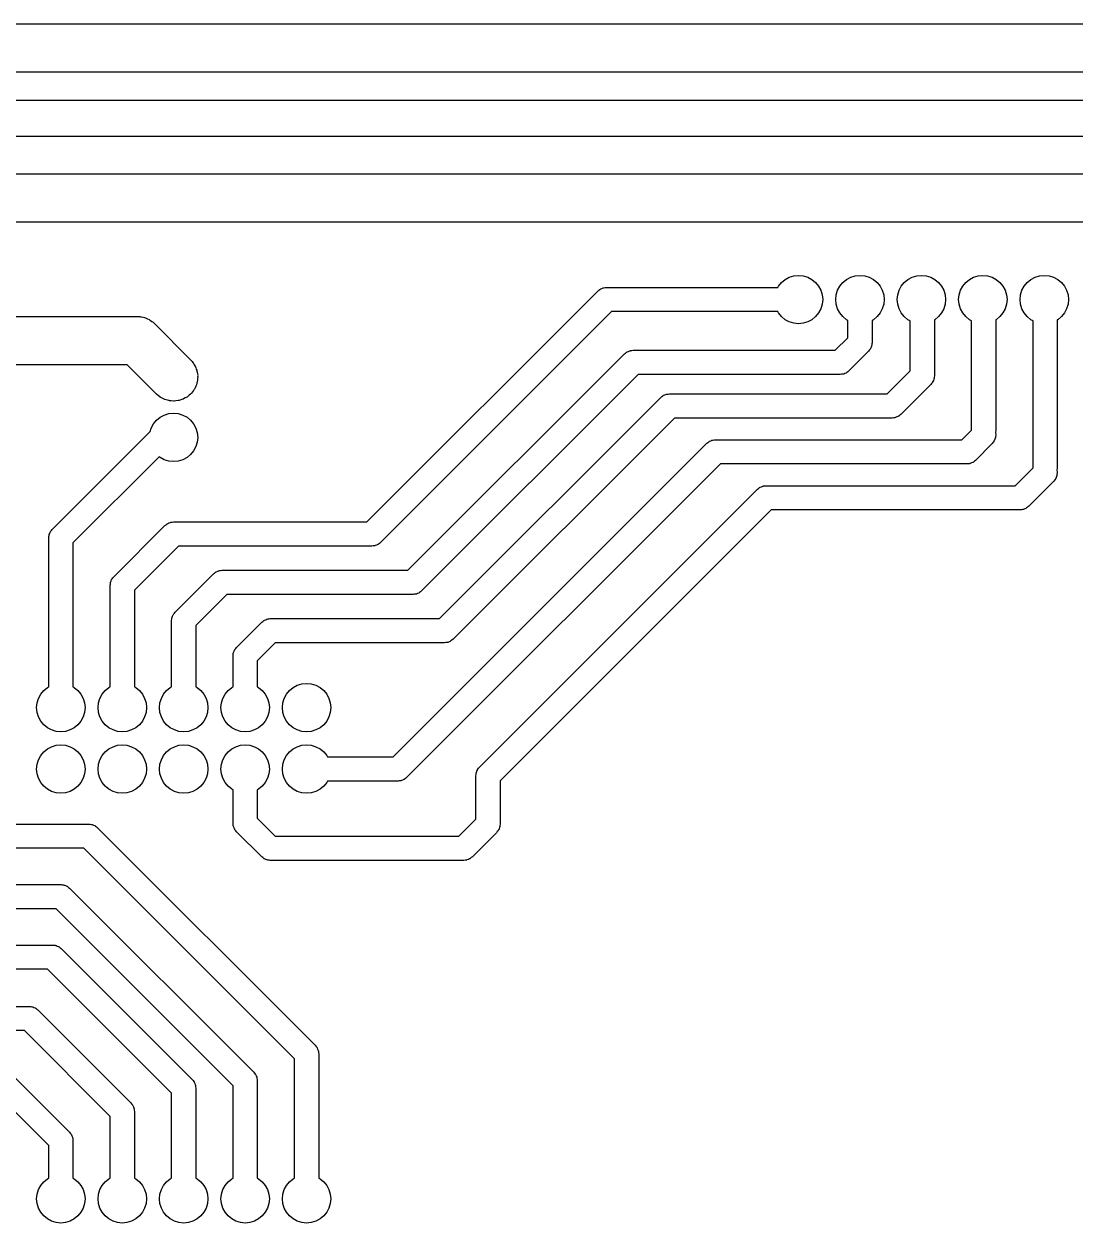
# Model space of a CAD drawing. Extents: x 62 to 248, y -138 to -62.
# Drawn here: x 114.82 to 158.27, y -111.5 to -61.9 of the extents above; entities that cross this region are included whole.
import ezdxf

# ---------------------------------------------------------------- set-up
doc = ezdxf.new("R2010")
doc.units = 0
doc.layers.add('BLACK', color=7, linetype='CONTINUOUS')

msp = doc.modelspace()

# ---------------------------------------------------------------- linework, layer by layer
at = {"layer": 'BLACK', "linetype": 'CONTINUOUS'}
for p, q in [((92.1, -61.9), (196.4, -61.9)), ((195.986, -63.9), (92.1, -63.9)), ((88.3, -65.05), (192, -65.05)), ((191.689, -66.55), (88.6107, -66.55)), ((90.4, -68.1), (182.98, -68.1)), ((182.566, -70.1), (90.8142, -70.1)), ((146.284, -72.4685), (146.457, -72.3761)), ((146.457, -72.3761), (146.645, -72.3192)), ((146.645, -72.3192), (146.84, -72.3)), ((146.84, -72.3), (147.035, -72.3192)), ((147.035, -72.3192), (147.223, -72.3761)), ((147.223, -72.3761), (147.396, -72.4685)), ((148.824, -72.4685), (148.997, -72.3761)), ((148.997, -72.3761), (149.185, -72.3192)), ((149.185, -72.3192), (149.38, -72.3)), ((149.38, -72.3), (149.575, -72.3192)), ((149.575, -72.3192), (149.763, -72.3761)), ((149.763, -72.3761), (149.936, -72.4685)), ((151.364, -72.4685), (151.537, -72.3761)), ((151.537, -72.3761), (151.725, -72.3192)), ((151.725, -72.3192), (151.92, -72.3)), ((151.92, -72.3), (152.115, -72.3192)), ((152.115, -72.3192), (152.303, -72.3761)), ((152.303, -72.3761), (152.476, -72.4685)), ((153.904, -72.4685), (154.077, -72.3761)), ((154.077, -72.3761), (154.265, -72.3192)), ((154.265, -72.3192), (154.46, -72.3)), ((154.46, -72.3), (154.655, -72.3192)), ((154.655, -72.3192), (154.843, -72.3761)), ((154.843, -72.3761), (155.016, -72.4685)), ((156.444, -72.4685), (156.617, -72.3761)), ((156.617, -72.3761), (156.805, -72.3192)), ((156.805, -72.3192), (157, -72.3)), ((157, -72.3), (157.195, -72.3192)), ((157.195, -72.3192), (157.383, -72.3761)), ((157.383, -72.3761), (157.556, -72.4685)), ((138.589, -72.9144), (138.63, -72.8794)), ((138.63, -72.8794), (138.646, -72.8719)), ((138.646, -72.8719), (138.66, -72.8612)), ((138.66, -72.8612), (138.71, -72.8425)), ((138.71, -72.8425), (138.759, -72.8203)), ((138.759, -72.8203), (138.777, -72.8177)), ((138.777, -72.8177), (138.794, -72.8114)), ((138.794, -72.8114), (138.847, -72.8076)), ((138.847, -72.8076), (138.9, -72.8)), ((138.9, -72.8), (145.979, -72.8)), ((145.979, -72.8), (146.009, -72.7444)), ((146.009, -72.7444), (146.133, -72.5929)), ((146.133, -72.5929), (146.284, -72.4685)), ((147.396, -72.4685), (147.547, -72.5929)), ((147.547, -72.5929), (147.671, -72.7444)), ((147.671, -72.7444), (147.764, -72.9173)), ((148.456, -72.9173), (148.549, -72.7444)), ((148.549, -72.7444), (148.673, -72.5929)), ((148.673, -72.5929), (148.824, -72.4685)), ((149.936, -72.4685), (150.087, -72.5929)), ((150.087, -72.5929), (150.211, -72.7444)), ((150.211, -72.7444), (150.304, -72.9173)), ((150.996, -72.9173), (151.089, -72.7444)), ((151.089, -72.7444), (151.213, -72.5929)), ((151.213, -72.5929), (151.364, -72.4685)), ((152.476, -72.4685), (152.627, -72.5929)), ((152.627, -72.5929), (152.751, -72.7444)), ((152.751, -72.7444), (152.844, -72.9173)), ((153.536, -72.9173), (153.629, -72.7444)), ((153.629, -72.7444), (153.753, -72.5929)), ((153.753, -72.5929), (153.904, -72.4685)), ((155.016, -72.4685), (155.167, -72.5929)), ((155.167, -72.5929), (155.291, -72.7444)), ((155.291, -72.7444), (155.384, -72.9173)), ((156.076, -72.9173), (156.169, -72.7444)), ((156.169, -72.7444), (156.293, -72.5929)), ((156.293, -72.5929), (156.444, -72.4685)), ((157.556, -72.4685), (157.707, -72.5929)), ((157.707, -72.5929), (157.831, -72.7444)), ((157.831, -72.7444), (157.924, -72.9173)), ((128.993, -82.5), (138.546, -72.9464)), ((138.546, -72.9464), (138.589, -72.9144)), ((147.764, -72.9173), (147.821, -73.1049)), ((147.821, -73.1049), (147.84, -73.3)), ((147.84, -73.3), (147.821, -73.4951)), ((148.38, -73.3), (148.399, -73.1049)), ((148.399, -73.4951), (148.38, -73.3)), ((148.399, -73.1049), (148.456, -72.9173)), ((150.304, -72.9173), (150.361, -73.1049)), ((150.361, -73.1049), (150.38, -73.3)), ((150.38, -73.3), (150.361, -73.4951)), ((150.92, -73.3), (150.939, -73.1049)), ((150.939, -73.4951), (150.92, -73.3)), ((150.939, -73.1049), (150.996, -72.9173)), ((152.844, -72.9173), (152.901, -73.1049)), ((152.901, -73.1049), (152.92, -73.3)), ((152.92, -73.3), (152.901, -73.4951)), ((153.46, -73.3), (153.479, -73.1049)), ((153.479, -73.4951), (153.46, -73.3)), ((153.479, -73.1049), (153.536, -72.9173)), ((155.384, -72.9173), (155.441, -73.1049)), ((155.441, -73.1049), (155.46, -73.3)), ((155.46, -73.3), (155.441, -73.4951)), ((156, -73.3), (156.019, -73.1049)), ((156.019, -73.4951), (156, -73.3)), ((156.019, -73.1049), (156.076, -72.9173)), ((157.924, -72.9173), (157.981, -73.1049)), ((157.981, -73.1049), (158, -73.3)), ((158, -73.3), (157.981, -73.4951)), ((139.107, -73.8), (129.554, -83.3536)), ((145.979, -73.8), (139.107, -73.8)), ((146.009, -73.8556), (145.979, -73.8)), ((146.133, -74.0071), (146.009, -73.8556)), ((147.671, -73.8556), (147.547, -74.0071)), ((147.764, -73.6827), (147.671, -73.8556)), ((147.821, -73.4951), (147.764, -73.6827)), ((148.456, -73.6827), (148.399, -73.4951)), ((148.549, -73.8556), (148.456, -73.6827)), ((148.673, -74.0071), (148.549, -73.8556)), ((150.211, -73.8556), (150.087, -74.0071)), ((150.304, -73.6827), (150.211, -73.8556)), ((150.361, -73.4951), (150.304, -73.6827)), ((150.996, -73.6827), (150.939, -73.4951)), ((151.089, -73.8556), (150.996, -73.6827)), ((151.213, -74.0071), (151.089, -73.8556)), ((152.751, -73.8556), (152.627, -74.0071)), ((152.844, -73.6827), (152.751, -73.8556)), ((152.901, -73.4951), (152.844, -73.6827)), ((153.536, -73.6827), (153.479, -73.4951)), ((153.629, -73.8556), (153.536, -73.6827)), ((153.753, -74.0071), (153.629, -73.8556)), ((155.291, -73.8556), (155.167, -74.0071)), ((155.384, -73.6827), (155.291, -73.8556)), ((155.441, -73.4951), (155.384, -73.6827)), ((156.076, -73.6827), (156.019, -73.4951)), ((156.169, -73.8556), (156.076, -73.6827)), ((156.293, -74.0071), (156.169, -73.8556)), ((157.831, -73.8556), (157.707, -74.0071)), ((157.924, -73.6827), (157.831, -73.8556)), ((157.981, -73.4951), (157.924, -73.6827)), ((104.5, -74), (119.5, -74)), ((119.5, -74), (119.601, -74.0051)), ((119.601, -74.0051), (119.638, -74.0128)), ((119.638, -74.0128), (119.676, -74.0157)), ((119.676, -74.0157), (119.737, -74.0331)), ((119.737, -74.0331), (119.799, -74.0459)), ((119.799, -74.0459), (119.834, -74.0609)), ((119.834, -74.0609), (119.871, -74.0713)), ((119.871, -74.0713), (119.927, -74.1007)), ((119.927, -74.1007), (119.985, -74.1257)), ((119.985, -74.1257), (120.017, -74.1474)), ((120.017, -74.1474), (120.05, -74.165)), ((120.05, -74.165), (120.099, -74.2051)), ((120.099, -74.2051), (120.151, -74.2412)), ((120.151, -74.2412), (120.178, -74.2688)), ((120.178, -74.2688), (120.207, -74.2929)), ((120.207, -74.2929), (121.707, -75.7929)), ((146.284, -74.1315), (146.133, -74.0071)), ((146.457, -74.2239), (146.284, -74.1315)), ((146.645, -74.2808), (146.457, -74.2239)), ((146.84, -74.3), (146.645, -74.2808)), ((147.035, -74.2808), (146.84, -74.3)), ((147.223, -74.2239), (147.035, -74.2808)), ((147.396, -74.1315), (147.223, -74.2239)), ((147.547, -74.0071), (147.396, -74.1315)), ((148.824, -74.1315), (148.673, -74.0071)), ((148.88, -74.1612), (148.824, -74.1315)), ((148.88, -74.8779), (148.88, -74.1612)), ((149.936, -74.1315), (149.88, -74.1612)), ((149.88, -74.1612), (149.88, -75.085)), ((150.087, -74.0071), (149.936, -74.1315)), ((151.364, -74.1315), (151.213, -74.0071)), ((151.455, -74.1799), (151.364, -74.1315)), ((151.455, -76.2479), (151.455, -74.1799)), ((152.476, -74.1315), (152.455, -74.1425)), ((152.455, -74.1425), (152.455, -76.455)), ((152.627, -74.0071), (152.476, -74.1315)), ((153.904, -74.1315), (153.753, -74.0071)), ((153.995, -74.1799), (153.904, -74.1315)), ((153.995, -78.6979), (153.995, -74.1799)), ((155.016, -74.1315), (154.995, -74.1425)), ((154.995, -74.1425), (154.995, -78.705)), ((155.167, -74.0071), (155.016, -74.1315)), ((156.444, -74.1315), (156.293, -74.0071)), ((156.535, -74.1799), (156.444, -74.1315)), ((156.535, -80.2579), (156.535, -74.1799)), ((157.556, -74.1315), (157.535, -74.1425)), ((157.535, -74.1425), (157.535, -80.265)), ((157.707, -74.0071), (157.556, -74.1315)), ((148.358, -75.4), (148.88, -74.8779)), ((149.801, -75.3553), (149.766, -75.3957)), ((149.808, -75.339), (149.801, -75.3553)), ((149.819, -75.3246), (149.808, -75.339)), ((149.838, -75.2745), (149.819, -75.3246)), ((149.86, -75.2259), (149.838, -75.2745)), ((149.862, -75.2081), (149.86, -75.2259)), ((149.869, -75.1913), (149.862, -75.2081)), ((149.872, -75.1379), (149.869, -75.1913)), ((149.88, -75.085), (149.872, -75.1379)), ((121.707, -75.7929), (121.775, -75.8681)), ((121.775, -75.8681), (121.8, -75.9066)), ((130.693, -84.5), (139.646, -75.5464)), ((139.646, -75.5464), (139.689, -75.5144)), ((139.689, -75.5144), (139.73, -75.4794)), ((139.73, -75.4794), (139.746, -75.4719)), ((139.746, -75.4719), (139.76, -75.4612)), ((139.76, -75.4612), (139.81, -75.4425)), ((139.81, -75.4425), (139.859, -75.4203)), ((139.859, -75.4203), (139.877, -75.4177)), ((139.877, -75.4177), (139.894, -75.4114)), ((139.894, -75.4114), (139.947, -75.4076)), ((139.947, -75.4076), (140, -75.4)), ((140, -75.4), (148.358, -75.4)), ((149.734, -75.4386), (148.919, -76.2536)), ((149.766, -75.3957), (149.734, -75.4386)), ((119.086, -76), (105.25, -76)), ((120.293, -77.2071), (119.086, -76)), ((121.8, -75.9066), (121.831, -75.9444)), ((121.831, -75.9444), (121.858, -75.9936)), ((121.858, -75.9936), (121.886, -76.037)), ((121.886, -76.037), (121.902, -76.077)), ((121.902, -76.077), (121.924, -76.1173)), ((121.924, -76.1173), (121.941, -76.1739)), ((121.941, -76.1739), (121.961, -76.2249)), ((121.961, -76.2249), (121.968, -76.2644)), ((121.968, -76.2644), (121.981, -76.3049)), ((121.981, -76.3049), (121.987, -76.3672)), ((121.987, -76.3672), (121.997, -76.4241)), ((148.688, -76.3823), (148.671, -76.3886)), ((148.706, -76.3797), (148.688, -76.3823)), ((148.755, -76.3575), (148.706, -76.3797)), ((148.805, -76.3388), (148.755, -76.3575)), ((148.819, -76.3281), (148.805, -76.3388)), ((148.835, -76.3206), (148.819, -76.3281)), ((148.876, -76.2856), (148.835, -76.3206)), ((148.919, -76.2536), (148.876, -76.2856)), ((150.503, -77.2), (151.455, -76.2479)), ((121.933, -76.8516), (121.924, -76.8827)), ((121.946, -76.8234), (121.933, -76.8516)), ((121.961, -76.7618), (121.946, -76.8234)), ((121.981, -76.6951), (121.961, -76.7618)), ((121.984, -76.6595), (121.981, -76.6951)), ((121.992, -76.6263), (121.984, -76.6595)), ((121.994, -76.5658), (121.992, -76.6263)), ((122, -76.5), (121.994, -76.5658)), ((121.997, -76.4241), (121.996, -76.4611)), ((121.996, -76.4611), (122, -76.5)), ((140.207, -76.4), (131.254, -85.3536)), ((148.565, -76.4), (140.207, -76.4)), ((148.618, -76.3924), (148.565, -76.4)), ((148.671, -76.3886), (148.618, -76.3924)), ((152.309, -76.8086), (151.064, -78.0536)), ((152.341, -76.7657), (152.309, -76.8086)), ((152.376, -76.7253), (152.341, -76.7657)), ((152.383, -76.709), (152.376, -76.7253)), ((152.394, -76.6946), (152.383, -76.709)), ((152.413, -76.6445), (152.394, -76.6946)), ((152.435, -76.5959), (152.413, -76.6445)), ((152.437, -76.5781), (152.435, -76.5959)), ((152.444, -76.5613), (152.437, -76.5781)), ((152.447, -76.5079), (152.444, -76.5613)), ((152.455, -76.455), (152.447, -76.5079)), ((120.444, -77.3315), (120.293, -77.2071)), ((120.447, -77.333), (120.444, -77.3315)), ((120.45, -77.335), (120.447, -77.333)), ((120.506, -77.3643), (120.45, -77.335)), ((120.617, -77.4239), (120.506, -77.3643)), ((121.48, -77.3716), (121.418, -77.4087)), ((121.556, -77.3315), (121.48, -77.3716)), ((121.573, -77.3171), (121.556, -77.3315)), ((121.592, -77.306), (121.573, -77.3171)), ((121.644, -77.2585), (121.592, -77.306)), ((121.707, -77.2071), (121.644, -77.2585)), ((121.724, -77.1871), (121.707, -77.2071)), ((121.742, -77.1704), (121.724, -77.1871)), ((121.783, -77.1152), (121.742, -77.1704)), ((121.831, -77.0556), (121.783, -77.1152)), ((121.845, -77.0298), (121.831, -77.0556)), ((121.862, -77.0073), (121.845, -77.0298)), ((121.889, -76.9473), (121.862, -77.0073)), ((121.924, -76.8827), (121.889, -76.9473)), ((131.993, -86.5), (141.146, -77.3464)), ((141.146, -77.3464), (141.189, -77.3144)), ((141.189, -77.3144), (141.23, -77.2794)), ((141.23, -77.2794), (141.246, -77.2719)), ((141.246, -77.2719), (141.26, -77.2612)), ((141.26, -77.2612), (141.31, -77.2425)), ((141.31, -77.2425), (141.359, -77.2203)), ((141.359, -77.2203), (141.377, -77.2177)), ((141.377, -77.2177), (141.394, -77.2114)), ((141.394, -77.2114), (141.447, -77.2076)), ((141.447, -77.2076), (141.5, -77.2)), ((141.5, -77.2), (150.503, -77.2)), ((120.624, -77.4258), (120.617, -77.4239)), ((120.629, -77.4287), (120.624, -77.4258)), ((120.7, -77.4488), (120.629, -77.4287)), ((120.805, -77.4808), (120.7, -77.4488)), ((120.815, -77.4817), (120.805, -77.4808)), ((120.824, -77.4843), (120.815, -77.4817)), ((120.899, -77.4901), (120.824, -77.4843)), ((121, -77.5), (120.899, -77.4901)), ((121.013, -77.4987), (121, -77.5)), ((121.025, -77.4997), (121.013, -77.4987)), ((121.101, -77.4901), (121.025, -77.4997)), ((121.195, -77.4808), (121.101, -77.4901)), ((121.211, -77.4761), (121.195, -77.4808)), ((121.226, -77.4741), (121.211, -77.4761)), ((121.297, -77.4499), (121.226, -77.4741)), ((121.383, -77.4239), (121.297, -77.4499)), ((121.4, -77.4147), (121.383, -77.4239)), ((121.418, -77.4087), (121.4, -77.4147)), ((120.169, -78.4444), (120.293, -78.2929)), ((120.293, -78.2929), (120.444, -78.1685)), ((120.444, -78.1685), (120.617, -78.0761)), ((120.617, -78.0761), (120.805, -78.0192)), ((120.805, -78.0192), (121, -78)), ((121, -78), (121.195, -78.0192)), ((121.195, -78.0192), (121.383, -78.0761)), ((121.383, -78.0761), (121.556, -78.1685)), ((121.556, -78.1685), (121.707, -78.2929)), ((121.707, -78.2929), (121.831, -78.4444)), ((141.707, -78.2), (132.554, -87.3536)), ((150.71, -78.2), (141.707, -78.2)), ((150.763, -78.1924), (150.71, -78.2)), ((150.816, -78.1886), (150.763, -78.1924)), ((150.833, -78.1823), (150.816, -78.1886)), ((150.851, -78.1797), (150.833, -78.1823)), ((150.9, -78.1575), (150.851, -78.1797)), ((150.95, -78.1388), (150.9, -78.1575)), ((150.964, -78.1281), (150.95, -78.1388)), ((150.98, -78.1206), (150.964, -78.1281)), ((151.021, -78.0856), (150.98, -78.1206)), ((151.064, -78.0536), (151.021, -78.0856)), ((115.986, -82.8064), (120.033, -78.7601)), ((120.033, -78.7601), (120.076, -78.6173)), ((120.076, -78.6173), (120.169, -78.4444)), ((121.831, -78.4444), (121.924, -78.6173)), ((121.924, -78.6173), (121.981, -78.8049)), ((121.981, -78.8049), (122, -79)), ((153.593, -79.1), (153.995, -78.6979)), ((154.995, -78.705), (154.98, -78.8075)), ((154.98, -78.8075), (154.994, -78.8693)), ((121.981, -79.1951), (121.924, -79.3827)), ((122, -79), (121.981, -79.1951)), ((130.073, -92.22), (143.046, -79.2464)), ((143.046, -79.2464), (143.089, -79.2144)), ((143.089, -79.2144), (143.13, -79.1794)), ((143.13, -79.1794), (143.146, -79.1719)), ((143.146, -79.1719), (143.16, -79.1612)), ((143.16, -79.1612), (143.21, -79.1425)), ((143.21, -79.1425), (143.259, -79.1203)), ((143.259, -79.1203), (143.277, -79.1177)), ((143.277, -79.1177), (143.294, -79.1114)), ((143.294, -79.1114), (143.347, -79.1076)), ((143.347, -79.1076), (143.4, -79.1)), ((143.4, -79.1), (153.593, -79.1)), ((154.849, -79.2586), (154.154, -79.9536)), ((154.934, -79.1446), (154.849, -79.2586)), ((154.984, -79.0113), (154.934, -79.1446)), ((154.994, -78.8693), (154.984, -79.0113)), ((120.407, -79.8005), (116.84, -83.3671)), ((120.444, -79.8315), (120.407, -79.8005)), ((120.617, -79.9239), (120.444, -79.8315)), ((121.556, -79.8315), (121.383, -79.9239)), ((121.707, -79.7071), (121.556, -79.8315)), ((121.831, -79.5556), (121.707, -79.7071)), ((121.924, -79.3827), (121.831, -79.5556)), ((120.805, -79.9808), (120.617, -79.9239)), ((121, -80), (120.805, -79.9808)), ((121.195, -79.9808), (121, -80)), ((121.383, -79.9239), (121.195, -79.9808)), ((143.607, -80.1), (130.634, -93.0736)), ((153.8, -80.1), (143.607, -80.1)), ((153.853, -80.0924), (153.8, -80.1)), ((153.906, -80.0886), (153.853, -80.0924)), ((153.923, -80.0823), (153.906, -80.0886)), ((153.941, -80.0797), (153.923, -80.0823)), ((153.99, -80.0575), (153.941, -80.0797)), ((154.04, -80.0388), (153.99, -80.0575)), ((154.054, -80.0281), (154.04, -80.0388)), ((154.07, -80.0206), (154.054, -80.0281)), ((154.111, -79.9856), (154.07, -80.0206)), ((154.154, -79.9536), (154.111, -79.9856)), ((155.793, -81), (156.535, -80.2579)), ((157.535, -80.265), (157.52, -80.3675)), ((157.389, -80.8186), (156.354, -81.8536)), ((157.474, -80.7046), (157.389, -80.8186)), ((157.524, -80.5713), (157.474, -80.7046)), ((157.52, -80.3675), (157.534, -80.4293)), ((157.534, -80.4293), (157.524, -80.5713)), ((133.646, -92.6464), (145.146, -81.1464)), ((145.146, -81.1464), (145.189, -81.1144)), ((145.189, -81.1144), (145.23, -81.0794)), ((145.23, -81.0794), (145.246, -81.0719)), ((145.246, -81.0719), (145.26, -81.0612)), ((145.26, -81.0612), (145.31, -81.0425)), ((145.31, -81.0425), (145.359, -81.0203)), ((145.359, -81.0203), (145.377, -81.0177)), ((145.377, -81.0177), (145.394, -81.0114)), ((145.394, -81.0114), (145.447, -81.0076)), ((145.447, -81.0076), (145.5, -81)), ((145.5, -81), (155.793, -81)), ((145.707, -82), (134.5, -93.2071)), ((156, -82), (145.707, -82)), ((156.053, -81.9924), (156, -82)), ((156.106, -81.9886), (156.053, -81.9924)), ((156.123, -81.9823), (156.106, -81.9886)), ((156.141, -81.9797), (156.123, -81.9823)), ((156.19, -81.9575), (156.141, -81.9797)), ((156.24, -81.9388), (156.19, -81.9575)), ((156.254, -81.9281), (156.24, -81.9388)), ((156.27, -81.9206), (156.254, -81.9281)), ((156.311, -81.8856), (156.27, -81.9206)), ((156.354, -81.8536), (156.311, -81.8856)), ((115.954, -82.8493), (115.986, -82.8064)), ((118.526, -84.7664), (120.646, -82.6464)), ((120.646, -82.6464), (120.689, -82.6144)), ((120.689, -82.6144), (120.73, -82.5794)), ((120.73, -82.5794), (120.746, -82.5719)), ((120.746, -82.5719), (120.76, -82.5612)), ((120.76, -82.5612), (120.81, -82.5425)), ((120.81, -82.5425), (120.859, -82.5203)), ((120.859, -82.5203), (120.877, -82.5177)), ((120.877, -82.5177), (120.894, -82.5114)), ((120.894, -82.5114), (120.947, -82.5076)), ((120.947, -82.5076), (121, -82.5)), ((121, -82.5), (128.993, -82.5)), ((115.84, -83.16), (115.848, -83.1071)), ((115.84, -89.3188), (115.84, -83.16)), ((115.848, -83.1071), (115.851, -83.0537)), ((115.851, -83.0537), (115.858, -83.0369)), ((115.858, -83.0369), (115.86, -83.0191)), ((115.86, -83.0191), (115.882, -82.9705)), ((115.882, -82.9705), (115.901, -82.9204)), ((115.901, -82.9204), (115.912, -82.906)), ((115.912, -82.906), (115.919, -82.8897)), ((115.919, -82.8897), (115.954, -82.8493)), ((116.84, -83.3671), (116.84, -89.3188)), ((121.207, -83.5), (119.38, -85.3271)), ((129.2, -83.5), (121.207, -83.5)), ((129.253, -83.4924), (129.2, -83.5)), ((129.306, -83.4886), (129.253, -83.4924)), ((129.323, -83.4823), (129.306, -83.4886)), ((129.341, -83.4797), (129.323, -83.4823)), ((129.39, -83.4575), (129.341, -83.4797)), ((129.44, -83.4388), (129.39, -83.4575)), ((129.454, -83.4281), (129.44, -83.4388)), ((129.47, -83.4206), (129.454, -83.4281)), ((129.511, -83.3856), (129.47, -83.4206)), ((129.554, -83.3536), (129.511, -83.3856)), ((118.459, -84.8497), (118.494, -84.8093)), ((118.494, -84.8093), (118.526, -84.7664)), ((121.066, -86.2264), (122.646, -84.6464)), ((122.646, -84.6464), (122.689, -84.6144)), ((122.689, -84.6144), (122.73, -84.5794)), ((122.73, -84.5794), (122.746, -84.5719)), ((122.746, -84.5719), (122.76, -84.5612)), ((122.76, -84.5612), (122.81, -84.5425)), ((122.81, -84.5425), (122.859, -84.5203)), ((122.859, -84.5203), (122.877, -84.5177)), ((122.877, -84.5177), (122.894, -84.5114)), ((122.894, -84.5114), (122.947, -84.5076)), ((122.947, -84.5076), (123, -84.5)), ((123, -84.5), (130.693, -84.5)), ((118.38, -85.12), (118.388, -85.0671)), ((118.38, -89.3188), (118.38, -85.12)), ((118.388, -85.0671), (118.391, -85.0137)), ((118.391, -85.0137), (118.398, -84.9969)), ((118.398, -84.9969), (118.4, -84.9791)), ((118.4, -84.9791), (118.422, -84.9305)), ((118.422, -84.9305), (118.441, -84.8804)), ((118.441, -84.8804), (118.452, -84.866)), ((118.452, -84.866), (118.459, -84.8497)), ((119.38, -85.3271), (119.38, -89.3188)), ((123.207, -85.5), (121.92, -86.7871)), ((130.9, -85.5), (123.207, -85.5)), ((130.953, -85.4924), (130.9, -85.5)), ((131.006, -85.4886), (130.953, -85.4924)), ((131.023, -85.4823), (131.006, -85.4886)), ((131.041, -85.4797), (131.023, -85.4823)), ((131.09, -85.4575), (131.041, -85.4797)), ((131.14, -85.4388), (131.09, -85.4575)), ((131.154, -85.4281), (131.14, -85.4388)), ((131.17, -85.4206), (131.154, -85.4281)), ((131.211, -85.3856), (131.17, -85.4206)), ((131.254, -85.3536), (131.211, -85.3856)), ((120.999, -86.3097), (121.034, -86.2693)), ((121.034, -86.2693), (121.066, -86.2264)), ((120.92, -86.58), (120.928, -86.5271)), ((120.92, -89.3188), (120.92, -86.58)), ((120.928, -86.5271), (120.931, -86.4737)), ((120.931, -86.4737), (120.938, -86.4569)), ((120.938, -86.4569), (120.94, -86.4391)), ((120.94, -86.4391), (120.962, -86.3905)), ((120.962, -86.3905), (120.981, -86.3404)), ((120.981, -86.3404), (120.992, -86.326)), ((120.992, -86.326), (120.999, -86.3097)), ((121.92, -86.7871), (121.92, -89.3188)), ((123.606, -87.6864), (124.646, -86.6464)), ((124.646, -86.6464), (124.689, -86.6144)), ((124.689, -86.6144), (124.73, -86.5794)), ((124.73, -86.5794), (124.746, -86.5719)), ((124.746, -86.5719), (124.76, -86.5612)), ((124.76, -86.5612), (124.81, -86.5425)), ((124.81, -86.5425), (124.859, -86.5203)), ((124.859, -86.5203), (124.877, -86.5177)), ((124.877, -86.5177), (124.894, -86.5114)), ((124.894, -86.5114), (124.947, -86.5076)), ((124.947, -86.5076), (125, -86.5)), ((125, -86.5), (131.993, -86.5)), ((123.521, -87.8004), (123.532, -87.786)), ((123.532, -87.786), (123.539, -87.7697)), ((123.539, -87.7697), (123.574, -87.7293)), ((123.574, -87.7293), (123.606, -87.6864)), ((125.207, -87.5), (124.46, -88.2471)), ((132.2, -87.5), (125.207, -87.5)), ((132.253, -87.4924), (132.2, -87.5)), ((132.306, -87.4886), (132.253, -87.4924)), ((132.323, -87.4823), (132.306, -87.4886)), ((132.341, -87.4797), (132.323, -87.4823)), ((132.39, -87.4575), (132.341, -87.4797)), ((132.44, -87.4388), (132.39, -87.4575)), ((132.454, -87.4281), (132.44, -87.4388)), ((132.47, -87.4206), (132.454, -87.4281)), ((132.511, -87.3856), (132.47, -87.4206)), ((132.554, -87.3536), (132.511, -87.3856)), ((123.46, -88.04), (123.468, -87.9871)), ((123.46, -89.3188), (123.46, -88.04)), ((123.468, -87.9871), (123.471, -87.9337)), ((123.471, -87.9337), (123.478, -87.9169)), ((123.478, -87.9169), (123.48, -87.8991)), ((123.48, -87.8991), (123.502, -87.8505)), ((123.502, -87.8505), (123.521, -87.8004)), ((124.46, -88.2471), (124.46, -89.3188)), ((125.944, -89.3485), (126.117, -89.2561)), ((126.117, -89.2561), (126.305, -89.1992)), ((126.305, -89.1992), (126.5, -89.18)), ((126.5, -89.18), (126.695, -89.1992)), ((126.695, -89.1992), (126.883, -89.2561)), ((126.883, -89.2561), (127.056, -89.3485)), ((115.416, -89.7973), (115.509, -89.6244)), ((115.509, -89.6244), (115.633, -89.4729)), ((115.633, -89.4729), (115.784, -89.3485)), ((115.784, -89.3485), (115.84, -89.3188)), ((116.84, -89.3188), (116.896, -89.3485)), ((116.896, -89.3485), (117.047, -89.4729)), ((117.047, -89.4729), (117.171, -89.6244)), ((117.171, -89.6244), (117.264, -89.7973)), ((117.956, -89.7973), (118.049, -89.6244)), ((118.049, -89.6244), (118.173, -89.4729)), ((118.173, -89.4729), (118.324, -89.3485)), ((118.324, -89.3485), (118.38, -89.3188)), ((119.38, -89.3188), (119.436, -89.3485)), ((119.436, -89.3485), (119.587, -89.4729)), ((119.587, -89.4729), (119.711, -89.6244)), ((119.711, -89.6244), (119.804, -89.7973)), ((120.496, -89.7973), (120.589, -89.6244)), ((120.589, -89.6244), (120.713, -89.4729)), ((120.713, -89.4729), (120.864, -89.3485)), ((120.864, -89.3485), (120.92, -89.3188)), ((121.92, -89.3188), (121.976, -89.3485)), ((121.976, -89.3485), (122.127, -89.4729)), ((122.127, -89.4729), (122.251, -89.6244)), ((122.251, -89.6244), (122.344, -89.7973)), ((123.036, -89.7973), (123.129, -89.6244)), ((123.129, -89.6244), (123.253, -89.4729)), ((123.253, -89.4729), (123.404, -89.3485)), ((123.404, -89.3485), (123.46, -89.3188)), ((124.46, -89.3188), (124.516, -89.3485)), ((124.516, -89.3485), (124.667, -89.4729)), ((124.667, -89.4729), (124.791, -89.6244)), ((124.791, -89.6244), (124.884, -89.7973)), ((125.576, -89.7973), (125.669, -89.6244)), ((125.669, -89.6244), (125.793, -89.4729)), ((125.793, -89.4729), (125.944, -89.3485)), ((127.056, -89.3485), (127.207, -89.4729)), ((127.207, -89.4729), (127.331, -89.6244)), ((127.331, -89.6244), (127.424, -89.7973)), ((115.34, -90.18), (115.359, -89.9849)), ((115.359, -90.3751), (115.34, -90.18)), ((115.359, -89.9849), (115.416, -89.7973)), ((117.264, -89.7973), (117.321, -89.9849)), ((117.321, -89.9849), (117.34, -90.18)), ((117.34, -90.18), (117.321, -90.3751)), ((117.88, -90.18), (117.899, -89.9849)), ((117.899, -90.3751), (117.88, -90.18)), ((117.899, -89.9849), (117.956, -89.7973)), ((119.804, -89.7973), (119.861, -89.9849)), ((119.861, -89.9849), (119.88, -90.18)), ((119.88, -90.18), (119.861, -90.3751)), ((120.42, -90.18), (120.439, -89.9849)), ((120.439, -90.3751), (120.42, -90.18)), ((120.439, -89.9849), (120.496, -89.7973)), ((122.344, -89.7973), (122.401, -89.9849)), ((122.401, -89.9849), (122.42, -90.18)), ((122.42, -90.18), (122.401, -90.3751)), ((122.96, -90.18), (122.979, -89.9849)), ((122.979, -90.3751), (122.96, -90.18)), ((122.979, -89.9849), (123.036, -89.7973)), ((124.884, -89.7973), (124.941, -89.9849)), ((124.941, -89.9849), (124.96, -90.18)), ((124.96, -90.18), (124.941, -90.3751)), ((125.5, -90.18), (125.519, -89.9849)), ((125.519, -90.3751), (125.5, -90.18)), ((125.519, -89.9849), (125.576, -89.7973)), ((127.424, -89.7973), (127.481, -89.9849)), ((127.481, -89.9849), (127.5, -90.18)), ((127.5, -90.18), (127.481, -90.3751)), ((115.416, -90.5627), (115.359, -90.3751)), ((115.509, -90.7356), (115.416, -90.5627)), ((115.633, -90.8871), (115.509, -90.7356)), ((117.171, -90.7356), (117.047, -90.8871)), ((117.264, -90.5627), (117.171, -90.7356)), ((117.321, -90.3751), (117.264, -90.5627)), ((117.956, -90.5627), (117.899, -90.3751)), ((118.049, -90.7356), (117.956, -90.5627)), ((118.173, -90.8871), (118.049, -90.7356)), ((119.711, -90.7356), (119.587, -90.8871)), ((119.804, -90.5627), (119.711, -90.7356)), ((119.861, -90.3751), (119.804, -90.5627)), ((120.496, -90.5627), (120.439, -90.3751)), ((120.589, -90.7356), (120.496, -90.5627)), ((120.713, -90.8871), (120.589, -90.7356)), ((122.251, -90.7356), (122.127, -90.8871)), ((122.344, -90.5627), (122.251, -90.7356)), ((122.401, -90.3751), (122.344, -90.5627)), ((123.036, -90.5627), (122.979, -90.3751)), ((123.129, -90.7356), (123.036, -90.5627)), ((123.253, -90.8871), (123.129, -90.7356)), ((124.791, -90.7356), (124.667, -90.8871)), ((124.884, -90.5627), (124.791, -90.7356)), ((124.941, -90.3751), (124.884, -90.5627)), ((125.576, -90.5627), (125.519, -90.3751)), ((125.669, -90.7356), (125.576, -90.5627)), ((125.793, -90.8871), (125.669, -90.7356)), ((127.331, -90.7356), (127.207, -90.8871)), ((127.424, -90.5627), (127.331, -90.7356)), ((127.481, -90.3751), (127.424, -90.5627)), ((115.784, -91.0115), (115.633, -90.8871)), ((115.957, -91.1039), (115.784, -91.0115)), ((116.145, -91.1608), (115.957, -91.1039)), ((116.34, -91.18), (116.145, -91.1608)), ((116.535, -91.1608), (116.34, -91.18)), ((116.723, -91.1039), (116.535, -91.1608)), ((116.896, -91.0115), (116.723, -91.1039)), ((117.047, -90.8871), (116.896, -91.0115)), ((118.324, -91.0115), (118.173, -90.8871)), ((118.497, -91.1039), (118.324, -91.0115)), ((118.685, -91.1608), (118.497, -91.1039)), ((118.88, -91.18), (118.685, -91.1608)), ((119.075, -91.1608), (118.88, -91.18)), ((119.263, -91.1039), (119.075, -91.1608)), ((119.436, -91.0115), (119.263, -91.1039)), ((119.587, -90.8871), (119.436, -91.0115)), ((120.864, -91.0115), (120.713, -90.8871)), ((121.037, -91.1039), (120.864, -91.0115)), ((121.225, -91.1608), (121.037, -91.1039)), ((121.42, -91.18), (121.225, -91.1608)), ((121.615, -91.1608), (121.42, -91.18)), ((121.803, -91.1039), (121.615, -91.1608)), ((121.976, -91.0115), (121.803, -91.1039)), ((122.127, -90.8871), (121.976, -91.0115)), ((123.404, -91.0115), (123.253, -90.8871)), ((123.577, -91.1039), (123.404, -91.0115)), ((123.765, -91.1608), (123.577, -91.1039)), ((123.96, -91.18), (123.765, -91.1608)), ((124.155, -91.1608), (123.96, -91.18)), ((124.343, -91.1039), (124.155, -91.1608)), ((124.516, -91.0115), (124.343, -91.1039)), ((124.667, -90.8871), (124.516, -91.0115)), ((125.944, -91.0115), (125.793, -90.8871)), ((126.117, -91.1039), (125.944, -91.0115)), ((126.305, -91.1608), (126.117, -91.1039)), ((126.5, -91.18), (126.305, -91.1608)), ((126.695, -91.1608), (126.5, -91.18)), ((126.883, -91.1039), (126.695, -91.1608)), ((127.056, -91.0115), (126.883, -91.1039)), ((127.207, -90.8871), (127.056, -91.0115)), ((115.957, -91.7961), (116.145, -91.7392)), ((116.145, -91.7392), (116.34, -91.72)), ((116.34, -91.72), (116.535, -91.7392)), ((116.535, -91.7392), (116.723, -91.7961)), ((118.497, -91.7961), (118.685, -91.7392)), ((118.685, -91.7392), (118.88, -91.72)), ((118.88, -91.72), (119.075, -91.7392)), ((119.075, -91.7392), (119.263, -91.7961)), ((121.037, -91.7961), (121.225, -91.7392)), ((121.225, -91.7392), (121.42, -91.72)), ((121.42, -91.72), (121.615, -91.7392)), ((121.615, -91.7392), (121.803, -91.7961)), ((123.577, -91.7961), (123.765, -91.7392)), ((123.765, -91.7392), (123.96, -91.72)), ((123.96, -91.72), (124.155, -91.7392)), ((124.155, -91.7392), (124.343, -91.7961)), ((126.117, -91.7961), (126.305, -91.7392)), ((126.305, -91.7392), (126.5, -91.72)), ((126.5, -91.72), (126.695, -91.7392)), ((126.695, -91.7392), (126.883, -91.7961)), ((115.416, -92.3373), (115.509, -92.1644)), ((115.509, -92.1644), (115.633, -92.0129)), ((115.633, -92.0129), (115.784, -91.8885)), ((115.784, -91.8885), (115.957, -91.7961)), ((116.723, -91.7961), (116.896, -91.8885)), ((116.896, -91.8885), (117.047, -92.0129)), ((117.047, -92.0129), (117.171, -92.1644)), ((117.171, -92.1644), (117.264, -92.3373)), ((117.956, -92.3373), (118.049, -92.1644)), ((118.049, -92.1644), (118.173, -92.0129)), ((118.173, -92.0129), (118.324, -91.8885)), ((118.324, -91.8885), (118.497, -91.7961)), ((119.263, -91.7961), (119.436, -91.8885)), ((119.436, -91.8885), (119.587, -92.0129)), ((119.587, -92.0129), (119.711, -92.1644)), ((119.711, -92.1644), (119.804, -92.3373)), ((120.496, -92.3373), (120.589, -92.1644)), ((120.589, -92.1644), (120.713, -92.0129)), ((120.713, -92.0129), (120.864, -91.8885)), ((120.864, -91.8885), (121.037, -91.7961)), ((121.803, -91.7961), (121.976, -91.8885)), ((121.976, -91.8885), (122.127, -92.0129)), ((122.127, -92.0129), (122.251, -92.1644)), ((122.251, -92.1644), (122.344, -92.3373)), ((123.036, -92.3373), (123.129, -92.1644)), ((123.129, -92.1644), (123.253, -92.0129)), ((123.253, -92.0129), (123.404, -91.8885)), ((123.404, -91.8885), (123.577, -91.7961)), ((124.343, -91.7961), (124.516, -91.8885)), ((124.516, -91.8885), (124.667, -92.0129)), ((124.667, -92.0129), (124.791, -92.1644)), ((124.791, -92.1644), (124.884, -92.3373)), ((125.576, -92.3373), (125.669, -92.1644)), ((125.669, -92.1644), (125.793, -92.0129)), ((125.793, -92.0129), (125.944, -91.8885)), ((125.944, -91.8885), (126.117, -91.7961)), ((126.883, -91.7961), (127.056, -91.8885)), ((127.056, -91.8885), (127.207, -92.0129)), ((127.207, -92.0129), (127.331, -92.1644)), ((127.331, -92.1644), (127.361, -92.22)), ((127.361, -92.22), (130.073, -92.22)), ((115.34, -92.72), (115.359, -92.5249)), ((115.359, -92.9151), (115.34, -92.72)), ((115.359, -92.5249), (115.416, -92.3373)), ((117.264, -92.3373), (117.321, -92.5249)), ((117.321, -92.5249), (117.34, -92.72)), ((117.34, -92.72), (117.321, -92.9151)), ((117.88, -92.72), (117.899, -92.5249)), ((117.899, -92.9151), (117.88, -92.72)), ((117.899, -92.5249), (117.956, -92.3373)), ((119.804, -92.3373), (119.861, -92.5249)), ((119.861, -92.5249), (119.88, -92.72)), ((119.88, -92.72), (119.861, -92.9151)), ((120.42, -92.72), (120.439, -92.5249)), ((120.439, -92.9151), (120.42, -92.72)), ((120.439, -92.5249), (120.496, -92.3373)), ((122.344, -92.3373), (122.401, -92.5249)), ((122.401, -92.5249), (122.42, -92.72)), ((122.42, -92.72), (122.401, -92.9151)), ((122.96, -92.72), (122.979, -92.5249)), ((122.979, -92.9151), (122.96, -92.72)), ((122.979, -92.5249), (123.036, -92.3373)), ((124.884, -92.3373), (124.941, -92.5249)), ((124.941, -92.5249), (124.96, -92.72)), ((124.96, -92.72), (124.941, -92.9151)), ((125.5, -92.72), (125.519, -92.5249)), ((125.519, -92.9151), (125.5, -92.72)), ((125.519, -92.5249), (125.576, -92.3373)), ((133.561, -92.7604), (133.572, -92.746)), ((133.572, -92.746), (133.579, -92.7297)), ((133.579, -92.7297), (133.614, -92.6893)), ((133.614, -92.6893), (133.646, -92.6464)), ((115.416, -93.1027), (115.359, -92.9151)), ((115.509, -93.2756), (115.416, -93.1027)), ((117.264, -93.1027), (117.171, -93.2756)), ((117.321, -92.9151), (117.264, -93.1027)), ((117.956, -93.1027), (117.899, -92.9151)), ((118.049, -93.2756), (117.956, -93.1027)), ((119.804, -93.1027), (119.711, -93.2756)), ((119.861, -92.9151), (119.804, -93.1027)), ((120.496, -93.1027), (120.439, -92.9151)), ((120.589, -93.2756), (120.496, -93.1027)), ((122.344, -93.1027), (122.251, -93.2756)), ((122.401, -92.9151), (122.344, -93.1027)), ((123.036, -93.1027), (122.979, -92.9151)), ((123.129, -93.2756), (123.036, -93.1027)), ((124.884, -93.1027), (124.791, -93.2756)), ((124.941, -92.9151), (124.884, -93.1027)), ((125.576, -93.1027), (125.519, -92.9151)), ((125.669, -93.2756), (125.576, -93.1027)), ((127.361, -93.22), (127.331, -93.2756)), ((130.28, -93.22), (127.361, -93.22)), ((130.333, -93.2124), (130.28, -93.22)), ((130.386, -93.2086), (130.333, -93.2124)), ((130.403, -93.2023), (130.386, -93.2086)), ((130.421, -93.1997), (130.403, -93.2023)), ((130.47, -93.1775), (130.421, -93.1997)), ((130.52, -93.1588), (130.47, -93.1775)), ((130.534, -93.1481), (130.52, -93.1588)), ((130.55, -93.1406), (130.534, -93.1481)), ((130.591, -93.1056), (130.55, -93.1406)), ((130.634, -93.0736), (130.591, -93.1056)), ((133.5, -93), (133.508, -92.9471)), ((133.5, -94.7929), (133.5, -93)), ((133.508, -92.9471), (133.511, -92.8937)), ((133.511, -92.8937), (133.518, -92.8769)), ((133.518, -92.8769), (133.52, -92.8591)), ((133.52, -92.8591), (133.542, -92.8105)), ((133.542, -92.8105), (133.561, -92.7604)), ((134.5, -93.2071), (134.5, -95)), ((115.633, -93.4271), (115.509, -93.2756)), ((115.784, -93.5515), (115.633, -93.4271)), ((115.957, -93.6439), (115.784, -93.5515)), ((116.145, -93.7008), (115.957, -93.6439)), ((116.34, -93.72), (116.145, -93.7008)), ((116.535, -93.7008), (116.34, -93.72)), ((116.723, -93.6439), (116.535, -93.7008)), ((116.896, -93.5515), (116.723, -93.6439)), ((117.047, -93.4271), (116.896, -93.5515)), ((117.171, -93.2756), (117.047, -93.4271)), ((118.173, -93.4271), (118.049, -93.2756)), ((118.324, -93.5515), (118.173, -93.4271)), ((118.497, -93.6439), (118.324, -93.5515)), ((118.685, -93.7008), (118.497, -93.6439)), ((118.88, -93.72), (118.685, -93.7008)), ((119.075, -93.7008), (118.88, -93.72)), ((119.263, -93.6439), (119.075, -93.7008)), ((119.436, -93.5515), (119.263, -93.6439)), ((119.587, -93.4271), (119.436, -93.5515)), ((119.711, -93.2756), (119.587, -93.4271)), ((120.713, -93.4271), (120.589, -93.2756)), ((120.864, -93.5515), (120.713, -93.4271)), ((121.037, -93.6439), (120.864, -93.5515)), ((121.225, -93.7008), (121.037, -93.6439)), ((121.42, -93.72), (121.225, -93.7008)), ((121.615, -93.7008), (121.42, -93.72)), ((121.803, -93.6439), (121.615, -93.7008)), ((121.976, -93.5515), (121.803, -93.6439)), ((122.127, -93.4271), (121.976, -93.5515)), ((122.251, -93.2756), (122.127, -93.4271)), ((123.253, -93.4271), (123.129, -93.2756)), ((123.404, -93.5515), (123.253, -93.4271)), ((123.46, -93.5812), (123.404, -93.5515)), ((123.46, -94.96), (123.46, -93.5812)), ((124.516, -93.5515), (124.46, -93.5812)), ((124.46, -93.5812), (124.46, -94.7529)), ((124.667, -93.4271), (124.516, -93.5515)), ((124.791, -93.2756), (124.667, -93.4271)), ((125.793, -93.4271), (125.669, -93.2756)), ((125.944, -93.5515), (125.793, -93.4271)), ((126.117, -93.6439), (125.944, -93.5515)), ((126.305, -93.7008), (126.117, -93.6439)), ((126.5, -93.72), (126.305, -93.7008)), ((126.695, -93.7008), (126.5, -93.72)), ((126.883, -93.6439), (126.695, -93.7008)), ((127.056, -93.5515), (126.883, -93.6439)), ((127.207, -93.4271), (127.056, -93.5515)), ((127.331, -93.2756), (127.207, -93.4271)), ((103.707, -95), (117.5, -95)), ((117.5, -95), (117.553, -95.0076)), ((117.553, -95.0076), (117.606, -95.0114)), ((117.606, -95.0114), (117.623, -95.0177)), ((117.623, -95.0177), (117.641, -95.0203)), ((117.641, -95.0203), (117.69, -95.0425)), ((117.69, -95.0425), (117.74, -95.0612)), ((117.74, -95.0612), (117.754, -95.0719)), ((117.754, -95.0719), (117.77, -95.0794)), ((117.77, -95.0794), (117.811, -95.1144)), ((117.811, -95.1144), (117.854, -95.1464)), ((117.854, -95.1464), (126.854, -104.146)), ((123.468, -95.0129), (123.46, -94.96)), ((123.471, -95.0663), (123.468, -95.0129)), ((123.478, -95.0831), (123.471, -95.0663)), ((123.48, -95.1009), (123.478, -95.0831)), ((123.502, -95.1495), (123.48, -95.1009)), ((123.521, -95.1996), (123.502, -95.1495)), ((123.532, -95.214), (123.521, -95.1996)), ((123.539, -95.2303), (123.532, -95.214)), ((123.574, -95.2707), (123.539, -95.2303)), ((124.46, -94.7529), (125.207, -95.5)), ((132.793, -95.5), (133.5, -94.7929)), ((134.458, -95.1895), (134.439, -95.2396)), ((134.48, -95.1409), (134.458, -95.1895)), ((134.482, -95.1231), (134.48, -95.1409)), ((134.489, -95.1063), (134.482, -95.1231)), ((134.492, -95.0529), (134.489, -95.1063)), ((134.5, -95), (134.492, -95.0529)), ((123.606, -95.3136), (123.574, -95.2707)), ((124.646, -96.3536), (123.606, -95.3136)), ((125.207, -95.5), (132.793, -95.5)), ((134.354, -95.3536), (133.354, -96.3536)), ((134.386, -95.3107), (134.354, -95.3536)), ((134.421, -95.2703), (134.386, -95.3107)), ((134.428, -95.254), (134.421, -95.2703)), ((134.439, -95.2396), (134.428, -95.254)), ((117.293, -96), (103.5, -96)), ((126, -104.707), (117.293, -96)), ((124.689, -96.3856), (124.646, -96.3536)), ((124.73, -96.4206), (124.689, -96.3856)), ((124.746, -96.4281), (124.73, -96.4206)), ((124.76, -96.4388), (124.746, -96.4281)), ((124.81, -96.4575), (124.76, -96.4388)), ((124.859, -96.4797), (124.81, -96.4575)), ((124.877, -96.4823), (124.859, -96.4797)), ((124.894, -96.4886), (124.877, -96.4823)), ((124.947, -96.4924), (124.894, -96.4886)), ((125, -96.5), (124.947, -96.4924)), ((133, -96.5), (125, -96.5)), ((133.053, -96.4924), (133, -96.5)), ((133.106, -96.4886), (133.053, -96.4924)), ((133.123, -96.4823), (133.106, -96.4886)), ((133.141, -96.4797), (133.123, -96.4823)), ((133.19, -96.4575), (133.141, -96.4797)), ((133.24, -96.4388), (133.19, -96.4575)), ((133.254, -96.4281), (133.24, -96.4388)), ((133.27, -96.4206), (133.254, -96.4281)), ((133.311, -96.3856), (133.27, -96.4206)), ((133.354, -96.3536), (133.311, -96.3856)), ((102.207, -97.5), (116.349, -97.5)), ((116.349, -97.5), (116.401, -97.5076)), ((116.401, -97.5076), (116.455, -97.5114)), ((116.455, -97.5114), (116.472, -97.5177)), ((116.472, -97.5177), (116.489, -97.5203)), ((116.489, -97.5203), (116.538, -97.5425)), ((116.538, -97.5425), (116.588, -97.5612)), ((116.588, -97.5612), (116.603, -97.5719)), ((116.603, -97.5719), (116.619, -97.5794)), ((116.619, -97.5794), (116.659, -97.6144)), ((116.659, -97.6144), (116.702, -97.6464)), ((116.702, -97.6464), (124.314, -105.258)), ((116.141, -98.5), (102, -98.5)), ((123.46, -105.819), (116.141, -98.5)), ((96.7412, -100), (116, -100)), ((116, -100), (116.053, -100.008)), ((116.053, -100.008), (116.106, -100.011)), ((116.106, -100.011), (116.123, -100.018)), ((116.123, -100.018), (116.141, -100.02)), ((116.141, -100.02), (116.19, -100.042)), ((116.19, -100.042), (116.24, -100.061)), ((116.24, -100.061), (116.254, -100.072)), ((116.254, -100.072), (116.27, -100.079)), ((116.27, -100.079), (116.311, -100.114)), ((116.311, -100.114), (116.354, -100.146)), ((116.354, -100.146), (121.774, -105.566)), ((115.793, -101), (96.7412, -101)), ((120.92, -106.127), (115.793, -101)), ((96.7412, -102.54), (115.04, -102.54)), ((115.04, -102.54), (115.093, -102.548)), ((115.093, -102.548), (115.146, -102.551)), ((115.146, -102.551), (115.163, -102.558)), ((115.163, -102.558), (115.181, -102.56)), ((115.181, -102.56), (115.23, -102.582)), ((115.23, -102.582), (115.28, -102.601)), ((115.28, -102.601), (115.294, -102.612)), ((115.294, -102.612), (115.31, -102.619)), ((115.31, -102.619), (115.351, -102.654)), ((115.351, -102.654), (115.394, -102.686)), ((115.394, -102.686), (119.234, -106.526)), ((114.833, -103.54), (96.7412, -103.54)), ((118.38, -107.087), (114.833, -103.54)), ((126.854, -104.146), (126.886, -104.189)), ((126.886, -104.189), (126.921, -104.23)), ((126.921, -104.23), (126.928, -104.246)), ((126.928, -104.246), (126.939, -104.26)), ((126.939, -104.26), (126.958, -104.31)), ((126.958, -104.31), (126.98, -104.359)), ((126.98, -104.359), (126.982, -104.377)), ((126.982, -104.377), (126.989, -104.394)), ((126.989, -104.394), (126.992, -104.447)), ((126.992, -104.447), (127, -104.5)), ((127, -104.5), (127, -109.639)), ((126, -109.639), (126, -104.707)), ((114.184, -105.226), (116.694, -107.736)), ((121.774, -105.566), (121.806, -105.609)), ((121.806, -105.609), (121.841, -105.65)), ((124.314, -105.258), (124.346, -105.301)), ((124.346, -105.301), (124.381, -105.341)), ((124.381, -105.341), (124.388, -105.357)), ((124.388, -105.357), (124.399, -105.372)), ((124.399, -105.372), (124.418, -105.422)), ((124.418, -105.422), (124.44, -105.471)), ((124.44, -105.471), (124.442, -105.488)), ((124.442, -105.488), (124.449, -105.505)), ((124.449, -105.505), (124.452, -105.559)), ((124.452, -105.559), (124.46, -105.611)), ((124.46, -105.611), (124.46, -109.639)), ((115.84, -108.297), (113.623, -106.08)), ((120.92, -109.639), (120.92, -106.127)), ((121.841, -105.65), (121.848, -105.666)), ((121.848, -105.666), (121.859, -105.68)), ((121.859, -105.68), (121.878, -105.73)), ((121.878, -105.73), (121.9, -105.779)), ((121.9, -105.779), (121.902, -105.797)), ((121.902, -105.797), (121.909, -105.814)), ((121.909, -105.814), (121.912, -105.867)), ((121.912, -105.867), (121.92, -105.92)), ((121.92, -105.92), (121.92, -109.639)), ((123.46, -109.639), (123.46, -105.819)), ((119.234, -106.526), (119.266, -106.569)), ((119.266, -106.569), (119.301, -106.61)), ((119.301, -106.61), (119.308, -106.626)), ((119.308, -106.626), (119.319, -106.64)), ((119.319, -106.64), (119.338, -106.69)), ((118.38, -109.639), (118.38, -107.087)), ((119.338, -106.69), (119.36, -106.739)), ((119.36, -106.739), (119.362, -106.757)), ((119.362, -106.757), (119.369, -106.774)), ((119.369, -106.774), (119.372, -106.827)), ((119.372, -106.827), (119.38, -106.88)), ((119.38, -106.88), (119.38, -109.639)), ((116.694, -107.736), (116.726, -107.779)), ((116.726, -107.779), (116.761, -107.82)), ((116.761, -107.82), (116.768, -107.836)), ((116.768, -107.836), (116.779, -107.85)), ((116.779, -107.85), (116.798, -107.9)), ((116.798, -107.9), (116.82, -107.949)), ((116.82, -107.949), (116.822, -107.967)), ((116.822, -107.967), (116.829, -107.984)), ((116.829, -107.984), (116.832, -108.037)), ((116.832, -108.037), (116.84, -108.09)), ((116.84, -108.09), (116.84, -109.639)), ((115.84, -109.639), (115.84, -108.297)), ((115.416, -110.117), (115.509, -109.944)), ((115.509, -109.944), (115.633, -109.793)), ((115.633, -109.793), (115.784, -109.669)), ((115.784, -109.669), (115.84, -109.639)), ((116.84, -109.639), (116.896, -109.669)), ((116.896, -109.669), (117.047, -109.793)), ((117.047, -109.793), (117.171, -109.944)), ((117.171, -109.944), (117.264, -110.117)), ((117.956, -110.117), (118.049, -109.944)), ((118.049, -109.944), (118.173, -109.793)), ((118.173, -109.793), (118.324, -109.669)), ((118.324, -109.669), (118.38, -109.639)), ((119.38, -109.639), (119.436, -109.669)), ((119.436, -109.669), (119.587, -109.793)), ((119.587, -109.793), (119.711, -109.944)), ((119.711, -109.944), (119.804, -110.117)), ((120.496, -110.117), (120.589, -109.944)), ((120.589, -109.944), (120.713, -109.793)), ((120.713, -109.793), (120.864, -109.669)), ((120.864, -109.669), (120.92, -109.639)), ((121.92, -109.639), (121.976, -109.669)), ((121.976, -109.669), (122.127, -109.793)), ((122.127, -109.793), (122.251, -109.944)), ((122.251, -109.944), (122.344, -110.117)), ((123.036, -110.117), (123.129, -109.944)), ((123.129, -109.944), (123.253, -109.793)), ((123.253, -109.793), (123.404, -109.669)), ((123.404, -109.669), (123.46, -109.639)), ((124.46, -109.639), (124.516, -109.669)), ((124.516, -109.669), (124.667, -109.793)), ((124.667, -109.793), (124.791, -109.944)), ((124.791, -109.944), (124.884, -110.117)), ((125.576, -110.117), (125.669, -109.944)), ((125.669, -109.944), (125.793, -109.793)), ((125.793, -109.793), (125.944, -109.669)), ((125.944, -109.669), (126, -109.639)), ((127, -109.639), (127.056, -109.669)), ((127.056, -109.669), (127.207, -109.793)), ((127.207, -109.793), (127.331, -109.944)), ((127.331, -109.944), (127.424, -110.117)), ((115.34, -110.5), (115.359, -110.305)), ((115.359, -110.695), (115.34, -110.5)), ((115.359, -110.305), (115.416, -110.117)), ((117.264, -110.117), (117.321, -110.305)), ((117.321, -110.305), (117.34, -110.5)), ((117.34, -110.5), (117.321, -110.695)), ((117.88, -110.5), (117.899, -110.305)), ((117.899, -110.695), (117.88, -110.5)), ((117.899, -110.305), (117.956, -110.117)), ((119.804, -110.117), (119.861, -110.305)), ((119.861, -110.305), (119.88, -110.5)), ((119.88, -110.5), (119.861, -110.695)), ((120.42, -110.5), (120.439, -110.305)), ((120.439, -110.695), (120.42, -110.5)), ((120.439, -110.305), (120.496, -110.117)), ((122.344, -110.117), (122.401, -110.305)), ((122.401, -110.305), (122.42, -110.5)), ((122.42, -110.5), (122.401, -110.695)), ((122.96, -110.5), (122.979, -110.305)), ((122.979, -110.695), (122.96, -110.5)), ((122.979, -110.305), (123.036, -110.117)), ((124.884, -110.117), (124.941, -110.305)), ((124.941, -110.305), (124.96, -110.5)), ((124.96, -110.5), (124.941, -110.695)), ((125.5, -110.5), (125.519, -110.305)), ((125.519, -110.695), (125.5, -110.5)), ((125.519, -110.305), (125.576, -110.117)), ((127.424, -110.117), (127.481, -110.305)), ((127.481, -110.305), (127.5, -110.5)), ((127.5, -110.5), (127.481, -110.695)), ((115.416, -110.883), (115.359, -110.695)), ((115.509, -111.056), (115.416, -110.883)), ((115.633, -111.207), (115.509, -111.056)), ((117.171, -111.056), (117.047, -111.207)), ((117.264, -110.883), (117.171, -111.056)), ((117.321, -110.695), (117.264, -110.883)), ((117.956, -110.883), (117.899, -110.695)), ((118.049, -111.056), (117.956, -110.883)), ((118.173, -111.207), (118.049, -111.056)), ((119.711, -111.056), (119.587, -111.207)), ((119.804, -110.883), (119.711, -111.056)), ((119.861, -110.695), (119.804, -110.883)), ((120.496, -110.883), (120.439, -110.695)), ((120.589, -111.056), (120.496, -110.883)), ((120.713, -111.207), (120.589, -111.056)), ((122.251, -111.056), (122.127, -111.207)), ((122.344, -110.883), (122.251, -111.056)), ((122.401, -110.695), (122.344, -110.883)), ((123.036, -110.883), (122.979, -110.695)), ((123.129, -111.056), (123.036, -110.883)), ((123.253, -111.207), (123.129, -111.056)), ((124.791, -111.056), (124.667, -111.207)), ((124.884, -110.883), (124.791, -111.056)), ((124.941, -110.695), (124.884, -110.883)), ((125.576, -110.883), (125.519, -110.695)), ((125.669, -111.056), (125.576, -110.883)), ((125.793, -111.207), (125.669, -111.056)), ((127.331, -111.056), (127.207, -111.207)), ((127.424, -110.883), (127.331, -111.056)), ((127.481, -110.695), (127.424, -110.883)), ((115.784, -111.331), (115.633, -111.207)), ((115.957, -111.424), (115.784, -111.331)), ((116.145, -111.481), (115.957, -111.424)), ((116.34, -111.5), (116.145, -111.481)), ((116.535, -111.481), (116.34, -111.5)), ((116.723, -111.424), (116.535, -111.481)), ((116.896, -111.331), (116.723, -111.424)), ((117.047, -111.207), (116.896, -111.331)), ((118.324, -111.331), (118.173, -111.207)), ((118.497, -111.424), (118.324, -111.331)), ((118.685, -111.481), (118.497, -111.424)), ((118.88, -111.5), (118.685, -111.481)), ((119.075, -111.481), (118.88, -111.5)), ((119.263, -111.424), (119.075, -111.481)), ((119.436, -111.331), (119.263, -111.424)), ((119.587, -111.207), (119.436, -111.331)), ((120.864, -111.331), (120.713, -111.207)), ((121.037, -111.424), (120.864, -111.331)), ((121.225, -111.481), (121.037, -111.424)), ((121.42, -111.5), (121.225, -111.481)), ((121.615, -111.481), (121.42, -111.5)), ((121.803, -111.424), (121.615, -111.481)), ((121.976, -111.331), (121.803, -111.424)), ((122.127, -111.207), (121.976, -111.331)), ((123.404, -111.331), (123.253, -111.207)), ((123.577, -111.424), (123.404, -111.331)), ((123.765, -111.481), (123.577, -111.424)), ((123.96, -111.5), (123.765, -111.481)), ((124.155, -111.481), (123.96, -111.5)), ((124.343, -111.424), (124.155, -111.481)), ((124.516, -111.331), (124.343, -111.424)), ((124.667, -111.207), (124.516, -111.331)), ((125.944, -111.331), (125.793, -111.207)), ((126.117, -111.424), (125.944, -111.331)), ((126.305, -111.481), (126.117, -111.424)), ((126.5, -111.5), (126.305, -111.481)), ((126.695, -111.481), (126.5, -111.5)), ((126.883, -111.424), (126.695, -111.481)), ((127.056, -111.331), (126.883, -111.424)), ((127.207, -111.207), (127.056, -111.331))]:
    msp.add_line(p, q, dxfattribs=at)

doc.saveas('drawing.dxf')
